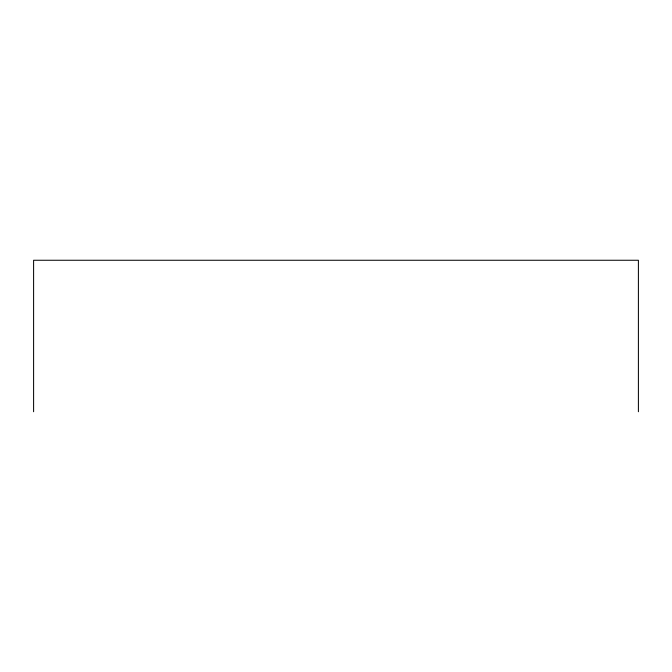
<?xml version="1.0" encoding="UTF-8"?>
<svg xmlns="http://www.w3.org/2000/svg" width="672" height="672" viewBox="0 0 672 672"><rect width="100%" height="100%" fill="white"/><g stroke="black" fill="none" stroke-linecap="round" stroke-linejoin="round"><path stroke-width="1.01" d="M638.4 411.743L638.4 260.257L33.6 260.257L33.6 411.743"/></g></svg>
